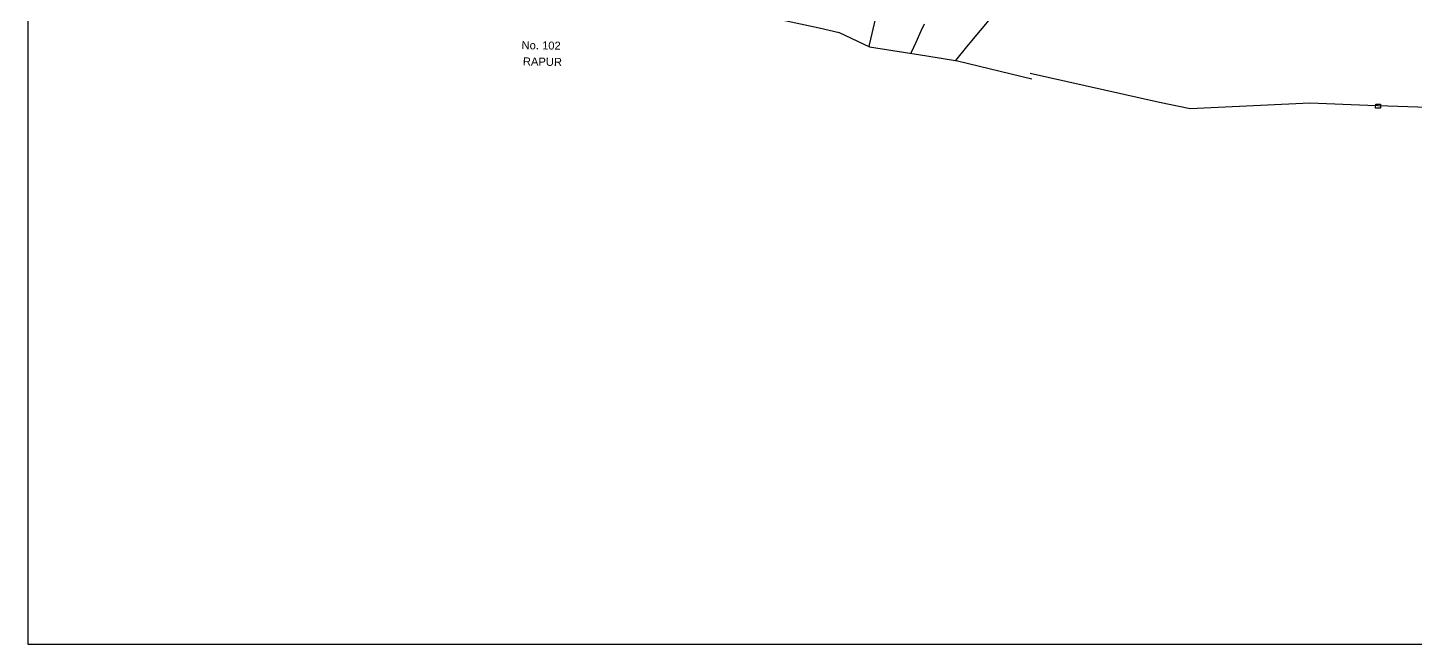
# Model space of a CAD drawing. Header units: inches. Extents: x 341797 to 347342, y 1572885 to 1580736.
# Drawn here: x 341797 to 345326, y 1572885 to 1574453 of the extents above; entities that cross this region are included whole.
import ezdxf

# ---------------------------------------------------------------- set-up
doc = ezdxf.new("R2010")
doc.units = ezdxf.units.IN
doc.header["$MEASUREMENT"] = 0
for name, color, linetype in [('C LINE COO', 6, 'Continuous'), ('PLAT NOS', 6, 'Continuous'), ('PLATS', 6, 'Continuous'), ('VB', 5, 'Continuous')]:
    doc.layers.add(name, color=color, linetype=linetype)
doc.styles.get("Standard").update_dxf_attribs({"font": 'arial.ttf'})

msp = doc.modelspace()

# ---------------------------------------------------------------- linework, layer by layer
at = {"layer": 'C LINE COO', "color": 0}
msp.add_lwpolyline([(341796.7, 1580735.5), (341796.7, 1572884.9), (347341.6, 1572884.9), (347341.6, 1580735.5), (341796.7, 1580735.5)], dxfattribs=at)
at = {"layer": 'PLATS', "color": 0}
for p, q in [((344253.8, 1574486.9), (344184.4, 1574404.2)), ((343953.2, 1574478.2), (343937.4, 1574409.5)), ((344077.3, 1574462), (344068.8, 1574443.7)), ((343937.4, 1574409.5), (343936.1, 1574405.3)), ((344055.4, 1574415.1), (344043.6, 1574389.6)), ((344068.8, 1574443.7), (344055.4, 1574415.1)), ((344043.6, 1574389.6), (344043.2, 1574387.6)), ((344184.4, 1574404.2), (344156.4, 1574369.7))]:
    msp.add_line(p, q, dxfattribs=at)
at = {"layer": 'VB', "color": 6}
for p, q in [((343691.5, 1574477.7), (343809.5, 1574452.4)), ((343809.5, 1574452.4), (343861.2, 1574441)), ((343861.2, 1574441), (343938.1, 1574404.3)), ((343938.1, 1574404.3), (344083.4, 1574381.2)), ((344083.4, 1574381.2), (344161.8, 1574368.8)), ((344161.8, 1574368.8), (344351.3, 1574322.6)), ((344675.9, 1574262.3), (344347, 1574336)), ((344753.4, 1574246.9), (344675.9, 1574262.3)), ((344806.7, 1574248.9), (344753.4, 1574246.9)), ((345057.9, 1574261.3), (344806.7, 1574248.9)), ((345205.4, 1574254.8), (345057.9, 1574261.3)), ((345358.1, 1574250.2), (345205.4, 1574254.8)), ((345225.5, 1574248.2), (345225.7, 1574258.8)), ((345237.5, 1574248), (345225.5, 1574248.2)), ((345225.7, 1574258.8), (345237.7, 1574258.6)), ((345237.7, 1574258.6), (345237.5, 1574248))]:
    msp.add_line(p, q, dxfattribs=at)

# ---------------------------------------------------------------- texts
at = {"layer": 'PLAT NOS', "color": 0}
msp.add_text('No. 102', height=20.36, rotation=359.1364, dxfattribs=at).set_placement((343052.7, 1574398.4))
at = {"layer": 'PLAT NOS', "color": 0, "oblique": 360}
msp.add_text('RAPUR', height=20.36, rotation=359.1364, dxfattribs=at).set_placement((343056.1, 1574357))

doc.saveas('drawing.dxf')
